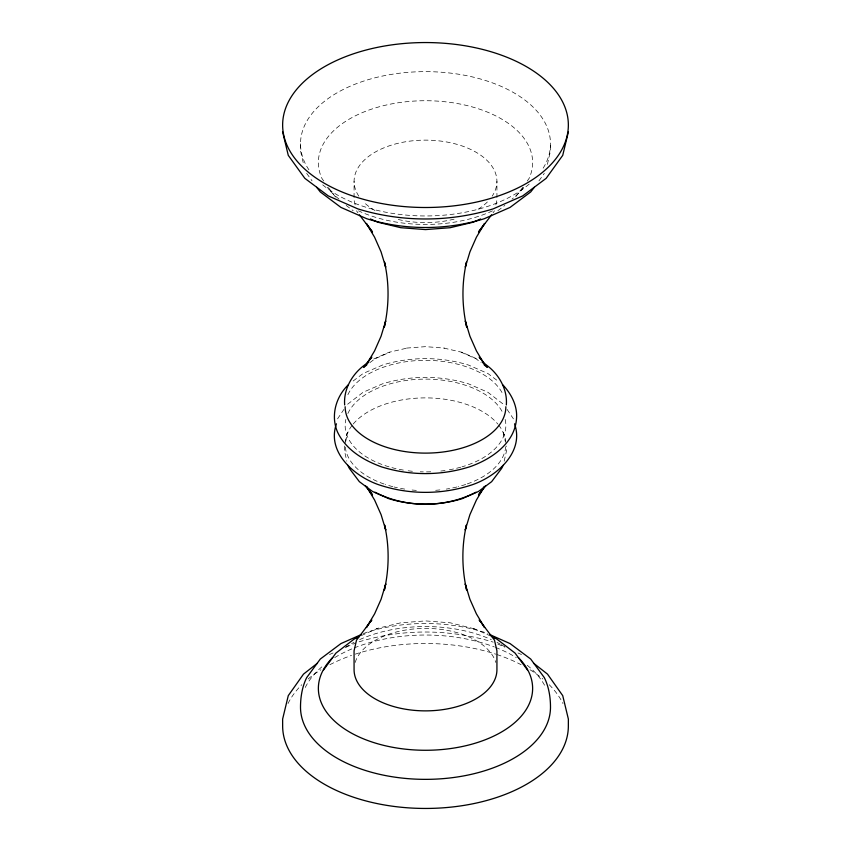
<?xml version="1.0" encoding="UTF-8"?>
<svg xmlns="http://www.w3.org/2000/svg" width="851" height="851" viewBox="0 0 851 851"><rect width="100%" height="100%" fill="white"/><g stroke="black" fill="none" stroke-linecap="round" stroke-linejoin="round"><path stroke-width="0.64" stroke-dasharray="4.25 3.19" d="M300.509 143.808L300.488 150.701L303.605 164.403M344.655 446.052L344.623 451.487L346.825 461.157M345.761 441.222L347.889 432.276M495.846 204.889L496.931 200.145L496.931 181.359M547.395 164.403L550.512 150.701L550.491 143.808M504.175 461.157L506.377 451.487L506.345 446.052M337.57 418.862L343.878 409.448M527.248 181.05L528.992 178.593A107.141 61.857 0 0 0 425.5 100.726A107.141 61.857 0 0 0 322.008 178.593L323.752 181.05M493.069 212.803L494.495 210.814M522.737 187.337L515.515 197.028M538.949 180.869L544.321 173.381M347.623 404.236L363.154 392.258L382.556 383.822C410.416 375.28 440.584 375.28 468.444 383.822L487.846 392.258L503.377 404.236M497.835 210.708L504.845 205.431M369.834 362.664L374.993 358.782L389.79 352.229M353.144 381.003L363.154 373.472L382.556 365.036C410.416 356.505 440.584 356.505 468.444 365.036L487.846 373.472L497.856 381.003M373.749 358.984L388.886 352.314L407.012 348.112M363.345 633.655L366.77 632.261C404.874 620.581 446.126 620.581 484.23 632.261L487.655 633.655M361.324 635.569L377.642 628.336L400.725 622.815L425.5 620.911L450.275 622.815L474.773 628.953M329.486 654.547L333.049 652.972M346.091 647.196L355.59 642.994M376.227 628.953L377.642 628.336M359.101 641.814C402.597 628.559 449.69 628.846 493.154 642.111M406.544 348.091L425.5 346.655L444.456 348.091M443.988 348.112L462.114 352.314L478.453 359.516M461.21 352.229L476.007 358.782L481.166 362.664M473.358 628.336L492.006 636.601M497.792 644.037L504.909 647.196M517.951 652.972L521.514 654.547M346.155 205.431L353.165 210.708M335.485 197.028L328.263 187.337M507.122 409.448L513.43 418.862M356.505 210.814L357.931 212.803M306.679 173.381L312.051 180.869M503.111 432.276L505.239 441.222M355.154 204.889L354.069 200.145L354.069 181.359M505.164 419.447A80.356 46.39 0 0 1 461.997 466.827M460.742 467.188A80.356 46.39 0 0 1 447.637 470.092M445.041 470.497A80.356 46.39 0 0 1 438.605 471.273M430.734 471.794A80.356 46.39 0 0 1 420.266 471.794M412.395 471.273A80.356 46.39 0 0 1 405.959 470.497M403.363 470.092A80.356 46.39 0 0 1 390.258 467.188M389.003 466.827A80.356 46.39 0 0 1 345.836 419.447M347.889 413.49A80.356 46.39 0 0 1 425.5 379.11A80.356 46.39 0 0 1 503.111 413.49M505.749 446.69A80.356 46.39 0 0 1 466.954 484.017M465.678 484.453A80.356 46.39 0 0 1 458.189 486.655M456.902 486.985A80.356 46.39 0 0 1 446.296 489.091M439.903 489.921A80.356 46.39 0 0 1 434.68 490.367M416.32 490.367A80.356 46.39 0 0 1 411.097 489.921M404.704 489.091A80.356 46.39 0 0 1 394.098 486.985M392.811 486.655A80.356 46.39 0 0 1 385.322 484.453M384.046 484.017A80.356 46.39 0 0 1 345.251 446.69M345.176 443.073A80.356 46.39 0 0 1 352.41 425M353.229 424A80.356 46.39 0 0 1 425.5 397.885A80.356 46.39 0 0 1 497.771 424M498.59 425A80.356 46.39 0 0 1 505.824 443.073M347.889 394.715A80.356 46.39 0 0 1 425.5 360.324A80.356 46.39 0 0 1 503.111 394.715M523.695 187.326A107.141 61.857 0 0 1 511.994 199.091M492.474 210.867A107.141 61.857 0 0 1 358.526 210.867M339.006 199.091A107.141 61.857 0 0 1 327.305 187.326M355.165 662.472A71.431 41.242 0 0 1 425.5 628.4A71.431 41.242 0 0 1 495.835 662.472M305.275 687.459A124.991 72.165 0 0 1 323.763 665.269M334.73 657.578A124.991 72.165 0 0 1 353.016 648.409M354.239 647.909A124.991 72.165 0 0 1 494.293 646.941M495.537 647.42A124.991 72.165 0 0 1 516.27 657.578M527.237 665.269A124.991 72.165 0 0 1 545.725 687.459M358.814 196.134A71.431 41.242 0 0 1 425.5 140.128A71.431 41.242 0 0 1 492.186 196.134M487.357 201.985A71.431 41.242 0 0 1 476.007 210.527M454.072 219.154A71.431 41.242 0 0 1 396.928 219.154M374.993 210.527A71.431 41.242 0 0 1 363.643 201.985M308.945 169.86A124.991 72.165 0 0 1 425.5 71.644A124.991 72.165 0 0 1 542.055 169.86M529.205 184.082A124.991 72.165 0 0 1 321.795 184.082M288.032 703.543A142.851 82.473 0 0 1 301.786 684.736M308.136 678.96A142.851 82.473 0 0 1 320.976 669.758M329.88 664.705A142.851 82.473 0 0 1 351.527 655.419M355.261 654.153A142.851 82.473 0 0 1 495.739 654.153M496.931 654.547A142.851 82.473 0 0 1 521.12 664.705M530.024 669.758A142.851 82.473 0 0 1 542.864 678.96M549.214 684.736A142.851 82.473 0 0 1 562.968 703.543M345.24 647.441A107.141 61.857 0 0 1 354.005 642.345M359.686 639.601A107.141 61.857 0 0 1 491.314 639.601M496.995 642.345A107.141 61.857 0 0 1 500.218 644.079M501.26 644.675A107.141 61.857 0 0 1 505.76 647.441"/><path stroke-width="1.28" d="M506.345 404.948C507.696 387.673 497.069 371.164 482.538 362.483M466.465 262.31C461.636 283.585 461.87 305.817 466.699 327.071L465.295 320.912L469.965 336.294L476.432 350.91L484.634 364.611L482.336 361.42M466.401 525.184C461.55 546.48 461.785 568.723 466.625 589.998L465.231 583.85L469.901 599.232L476.39 613.848L484.613 627.538L482.315 624.347M336.443 423.809C326.029 453.221 356.378 478.092 381.418 485.613L382.556 485.964C410.416 494.495 440.584 494.495 468.444 485.964L469.582 485.613C494.622 478.092 524.971 453.221 514.557 423.809M466.422 262.246L465.295 267.171L469.965 251.79L476.432 237.174L484.634 223.473L478.517 231.993L491.633 214.792M466.348 525.152L465.231 530.067L469.901 514.685L476.39 500.069L484.613 486.378L478.496 494.899L485.751 485.719M568.351 131.979L562.724 155.361L546.161 178.338L522.695 195.921L493.154 208.889C449.264 222.334 401.736 222.334 357.845 208.889L328.305 195.921L304.839 178.338L288.276 155.361L282.649 131.979M503.175 465.284L501.633 468.412L491.644 481.666L478.453 491.484L462.114 498.686C438.361 505.962 412.639 505.962 388.886 498.686L372.547 491.484L359.356 481.666L349.367 468.412L347.825 465.284M368.664 361.42L366.366 364.611L374.568 350.91L381.035 336.294L385.705 320.912L384.301 327.071C389.13 305.817 389.364 283.585 384.535 262.31M370.185 359.292L371.717 357.154M534.343 187.294L530.694 191.964L510.068 207.41L484.23 218.739C446.126 230.419 404.874 230.419 366.77 218.739L340.932 207.41L320.306 191.964L316.657 187.294M323.646 669.854L335.922 653.1L353.995 639.207L359.42 636.399M368.685 624.347L366.387 627.538L374.61 613.848L381.099 599.232L385.769 583.85L384.375 589.998C389.215 568.723 389.45 546.48 384.599 525.184M370.206 622.219L371.738 620.081M371.674 357.112L363.643 367.324L366.738 364.994M371.696 620.039L356.505 640.186L354.069 650.855L354.069 669.641A71.431 41.242 0 0 0 425.5 710.872A71.431 41.242 0 0 0 496.931 669.641L496.931 650.855L494.495 640.186L479.304 620.039M348.176 384.929L347.623 385.46C335.634 397.545 330.603 416.192 337.57 432.138C345.985 449.902 363.632 460.327 381.418 466.837L382.556 467.178C410.416 475.72 440.584 475.72 468.444 467.178L469.582 466.837C491.133 459.37 514.781 443.562 516.536 418.543C517.578 406.246 511.568 394.332 503.377 385.46L502.824 384.929M368.462 362.483C353.931 371.164 343.304 387.673 344.655 404.948M317.497 663.142L303.499 674.12L288.276 695.639L282.628 719.084L282.649 725.977A142.851 82.473 0 0 0 425.5 808.45A142.851 82.473 0 0 0 568.351 725.977L568.372 719.084L562.724 695.639L547.501 674.12L533.503 663.142M480.624 218.973L473.22 222.196L450.2 227.706L425.5 229.589L400.8 227.706L377.78 222.196L370.376 218.973M476.007 492.218C444.956 508.207 406.044 508.207 374.993 492.218M360.984 634.697L340.932 643.59L320.306 659.036L306.679 677.619C302.222 686.587 300.488 697.235 300.509 707.192A124.991 72.165 0 0 0 425.5 779.356A124.991 72.165 0 0 0 550.491 707.192C550.512 697.235 548.778 686.587 544.321 677.619L530.694 659.036L510.068 643.59L490.016 634.697M355.824 637.995L357.824 637.112M493.176 637.112L497.005 639.207L515.078 653.1L527.354 669.854M491.58 636.399L495.176 637.995M484.262 364.994L487.357 367.324L479.326 357.112M365.249 485.719L372.504 494.899L366.387 486.378L374.61 500.069L381.099 514.685L385.769 530.067L384.652 525.152M479.283 357.154L480.815 359.292M359.367 214.792L372.483 231.993L366.366 223.473L374.568 237.174L381.035 251.79L385.705 267.171L384.578 262.246M479.262 620.081L480.794 622.219M505.856 406.725A80.356 46.39 0 0 1 425.5 453.115A80.356 46.39 0 0 1 345.144 406.725M518.28 657.493A107.141 61.857 0 0 1 425.5 750.274A107.141 61.857 0 0 1 332.72 657.493M354.069 196.453A142.851 82.473 0 0 0 568.351 125.023A142.851 82.473 0 0 0 354.069 53.602A142.851 82.473 0 0 0 354.069 196.453"/></g></svg>
